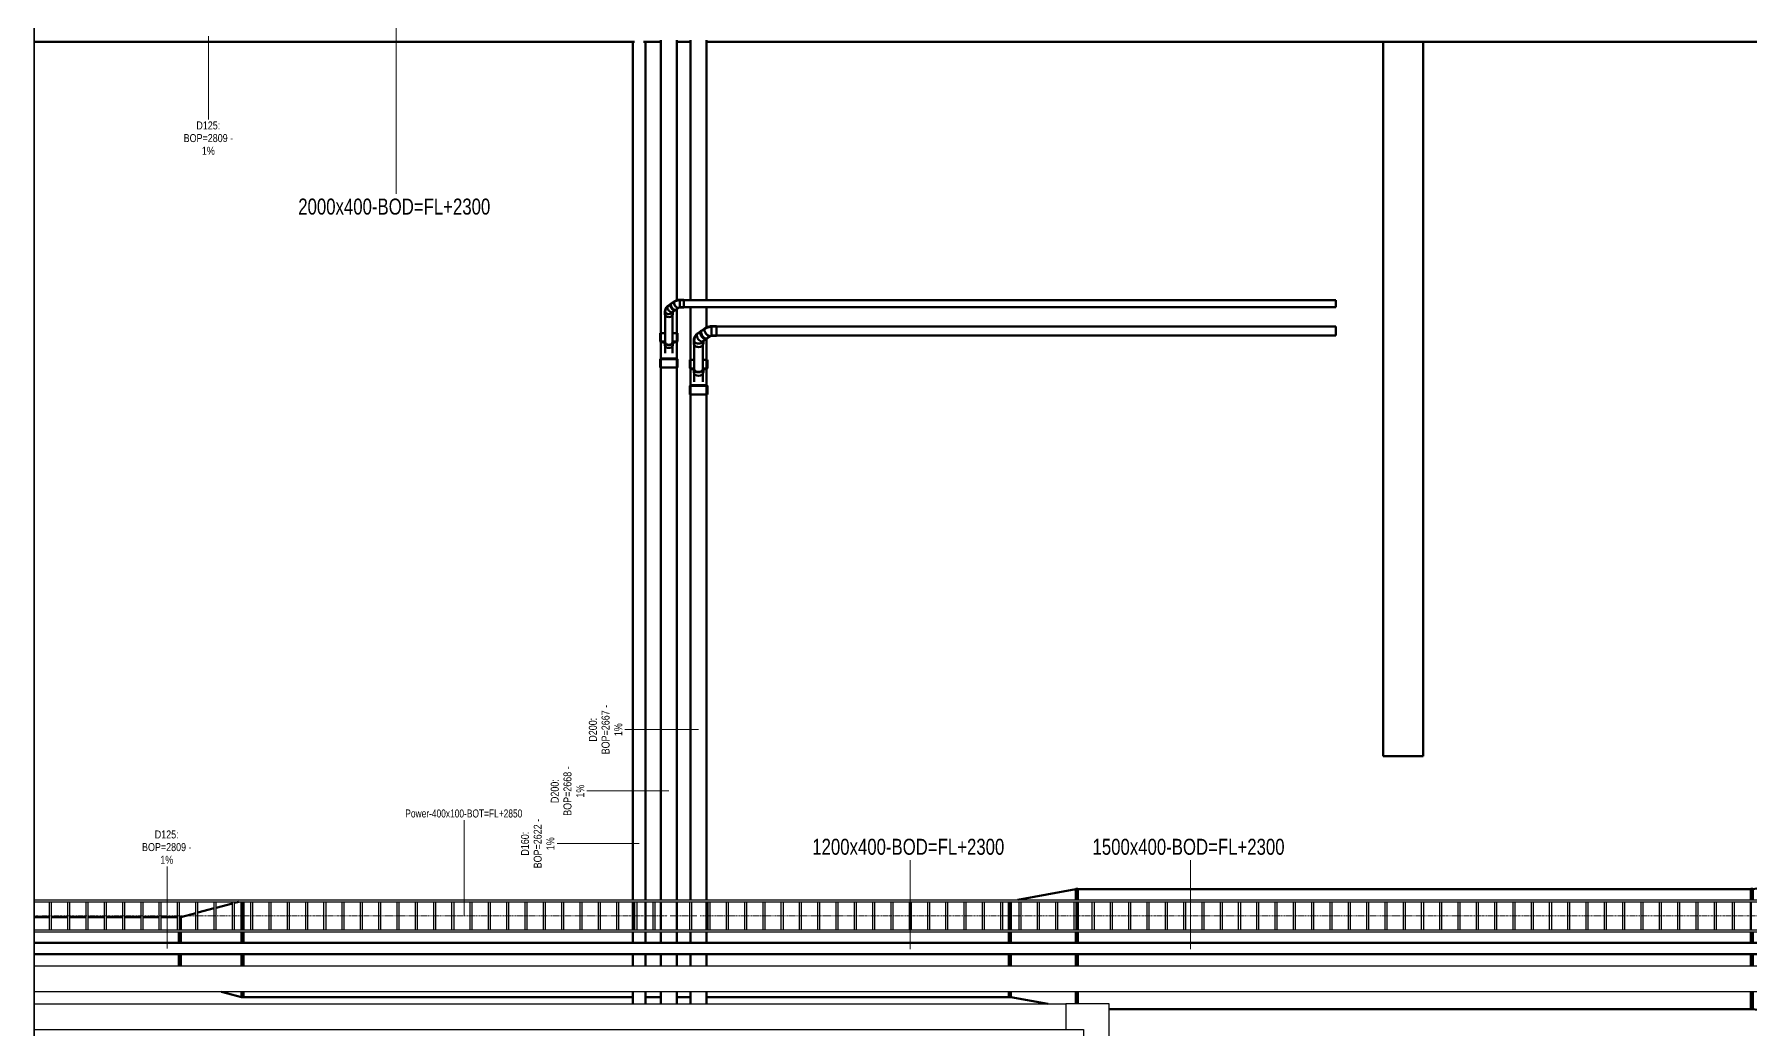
# Model space of a CAD drawing. Header units: millimetres. Extents: x -108050 to 96605, y 58136 to 140997.
# Drawn here: x 14768 to 36215, y 96014 to 108453 of the extents above; entities that cross this region are included whole.
import ezdxf

# ---------------------------------------------------------------- set-up
doc = ezdxf.new("R2010")
doc.units = ezdxf.units.MM
doc.linetypes.add('Center', pattern=[29.999999, 12, -6, 6, -6])
for name, color, linetype, lineweight in [('E-CABL-TRAY', 211, 'Continuous', 25), ('E-CABL-TRAY-CNTR', 211, 'Center', 18), ('E-CABL-TRAY-IDEN', 211, 'Continuous', 9), ('M-HVAC-DUCT', 70, 'Continuous', 50), ('M-HVAC-DUCT-IDEN', 70, 'Continuous', 9), ('P-PIPE', 3, 'Continuous', 50), ('P-PIPE-IDEN', 2, 'Continuous', 9)]:
    doc.layers.add(name, color=color, linetype=linetype, lineweight=lineweight)
doc.styles.add('Arial', font='arial.ttf', dxfattribs={"width": 0.8, "height": 100})
doc.styles.add('Arial_1', font='arial.ttf', dxfattribs={"width": 0.75, "height": 200})
doc.styles.add('Arial_2', font='arial.ttf', dxfattribs={"width": 0.75, "height": 100})

# ---------------------------------------------------------------- blocks, each defined once
blk = doc.blocks.new('PG_Busway_ThanhThang - 1250A-2004915-HẦM')
at = {"layer": 'E-CABL-TRAY'}
for p, q in [((14771, 96812), (53870, 96812)), ((53870, 96489), (14771, 96489))]:
    blk.add_line(p, q, dxfattribs=at)
blk = doc.blocks.new('PG_Busway_ThanhThang - 1250A-2004328-HẦM')
at = {"layer": 'E-CABL-TRAY'}
for p, q in [((14771, 96337), (27657, 96337)), ((27657, 96337), (27657, 96014)), ((27657, 96014), (14771, 96014))]:
    blk.add_line(p, q, dxfattribs=at)
blk = doc.blocks.new('PG_Busway_CutNgang - 1250A-2000881-HẦM')
at = {"layer": 'E-CABL-TRAY'}
for p, q in [((161.5, 381), (-161.5, 381)), ((-161.5, 381), (-161.5, 161.5)), ((161.5, -161.5), (161.5, 381)), ((-381, -161.5), (-381, 161.5)), ((-161.5, 161.5), (-381, 161.5)), ((-381, -161.5), (161.5, -161.5))]:
    blk.add_line(p, q, dxfattribs=at)
blk = doc.blocks.new('01_REC Transition REC_C Flanged_ - 200 mm-2037989-HẦM')
at = {"layer": 'M-HVAC-DUCT'}
for p, q in [((-25, 534), (-25, 902)), ((-25, 902), (0, 902)), ((0, 902), (0, 534)), ((0, 900), (970, 750)), ((970, 534), (970, 752)), ((995, 752), (970, 752)), ((995, 752), (995, 534)), ((-25, 65), (-25, 211)), ((0, 211), (0, 65)), ((970, 65), (970, 211)), ((995, 211), (995, 65)), ((-25, -216), (-25, -77)), ((0, -77), (0, -216)), ((970, -216), (970, -77)), ((995, -77), (995, -216)), ((-25, -591), (-25, -242)), ((0, -242), (0, -591)), ((995, -242), (995, -591)), ((-25, -902), (-25, -616)), ((0, -616), (0, -902)), ((970, -752), (970, -616)), ((995, -616), (995, -752)), ((970, -750), (0, -900)), ((970, -752), (995, -752)), ((0, -902), (-25, -902))]:
    blk.add_line(p, q, dxfattribs=at)
blk = doc.blocks.new('01_REC Transition REC_C Flanged_ - 200 mm-2037990-HẦM')
at = {"layer": 'M-HVAC-DUCT'}
for p, q in [((-25, 534), (-25, 685)), ((0, 685), (0, 534)), ((352, 685), (813, 600)), ((813, 534), (813, 602)), ((838, 602), (813, 602)), ((838, 602), (838, 534)), ((-25, 65), (-25, 211)), ((0, 211), (0, 65)), ((813, 65), (813, 211)), ((838, 211), (838, 65)), ((-25, -216), (-25, -77)), ((0, -77), (0, -216)), ((813, -216), (813, -77)), ((838, -77), (838, -216)), ((-25, -591), (-25, -242)), ((813, -591), (813, -242)), ((838, -242), (838, -591)), ((-25, -752), (-25, -616)), ((726, -616), (0, -750)), ((0, -616), (0, -752)), ((0, -752), (-25, -752))]:
    blk.add_line(p, q, dxfattribs=at)
blk = doc.blocks.new('01_REC Transition REC_C Flanged_ - 200 mm-2037991-HẦM')
at = {"layer": 'M-HVAC-DUCT'}
for p, q in [((-25, 534), (-25, 602)), ((-25, 602), (0, 602)), ((0, 602), (0, 534)), ((0, 600), (252, 534)), ((-25, 65), (-25, 211)), ((0, 211), (0, 65)), ((759, 65), (759, 211)), ((784, 211), (784, 65)), ((-25, -216), (-25, -77)), ((0, -77), (0, -216)), ((759, -216), (759, -77)), ((784, -77), (784, -216)), ((-25, -591), (-25, -242)), ((0, -242), (0, -591)), ((759, -400), (571, -450)), ((759, -402), (759, -242)), ((759, -402), (774, -402)), ((88, -577), (35, -591)), ((317, -517), (114, -570)), ((546, -456), (342, -510))]:
    blk.add_line(p, q, dxfattribs=at)
blk = doc.blocks.new('DSC_uPVC_Elbow_TienPhong - Standard-V206-HẦM')
at = {"layer": 'P-PIPE'}
for p, q in [((22766, 105116), (22730, 105091)), ((22884, 105136), (22833, 105136)), ((22786, 105010), (22822, 105035)), ((22833, 105038), (22884, 105038))]:
    blk.add_line(p, q, dxfattribs=at)
at = {"layer": 'P-PIPE', "flags": 128}
for points in [[(22833, 105135), (22830, 105135), (22826, 105135), (22823, 105135), (22819, 105135), (22815, 105134), (22812, 105134), (22808, 105133), (22805, 105132), (22801, 105131), (22798, 105130), (22794, 105129), (22791, 105128), (22787, 105127), (22784, 105125), (22781, 105124), (22777, 105122), (22774, 105120), (22771, 105118), (22768, 105116), (22766, 105115)], [(22833, 105130), (22830, 105130), (22826, 105130), (22823, 105130), (22820, 105129), (22816, 105129), (22813, 105128), (22809, 105128), (22806, 105127), (22803, 105126), (22799, 105125), (22796, 105124), (22793, 105123), (22789, 105122), (22786, 105120), (22783, 105119), (22780, 105117), (22777, 105116), (22774, 105114), (22771, 105112), (22769, 105111)], [(22822, 105036), (22822, 105036), (22822, 105036), (22822, 105037), (22823, 105037), (22823, 105037), (22823, 105037), (22824, 105037), (22824, 105038), (22825, 105038), (22826, 105038), (22826, 105038), (22827, 105038), (22828, 105038), (22829, 105039), (22829, 105039), (22830, 105039), (22831, 105039), (22832, 105039), (22833, 105039), (22833, 105039)]]:
    blk.add_lwpolyline(points, dxfattribs=at)
at = {"layer": 'P-PIPE'}
for centre, major_axis, ratio, start_param, end_param in [((22758, 105050), (-28.4, 40.3), 0.507022, 0, 2.184577), ((22794, 105076), (-28.4, 40.3), 0.507022, 6.061683, 8.467762), ((22794, 105076), (-27.8, 39.4), 0.507022, 6.198834, 6.896966), ((22794, 105076), (-27.8, 39.4), 0.507022, 0.61378, 3.057241), ((22833, 105087), (0, 49.3), 0.01, 0.003475, 2.359669), ((22884, 105087), (0, 49.3), 0.01, 5.88153, 6.283185), ((22884, 105087), (0, 49.3), 0.01, 0.003475, 2.359669), ((22884, 105087), (0, 45), 0.01, 0.003475, 0.26315), ((22884, 105087), (0, 45), 0.01, 0.265274, 0.394446), ((22884, 105087), (0, 45), 0.01, 0.527074, 0.786949), ((22884, 105087), (0, 45), 0.01, 0.788873, 1.048766), ((22758, 105050), (-28.4, 40.3), 0.507022, 2.184577, 3.231774), ((22794, 105076), (-28.4, 40.3), 0.507022, 2.184577, 3.231774), ((22833, 105087), (0, 49.3), 0.01, 2.359669, 3.141593), ((22884, 105087), (0, 45), 0.01, 2.09787, 2.357814), ((22884, 105087), (0, 45), 0.01, 2.359669, 2.619631), ((22884, 105087), (0, 49.3), 0.01, 2.359669, 3.141593), ((22884, 105087), (0, 45), 0.01, 2.621469, 2.750641), ((22884, 105087), (0, 45), 0.01, 2.883268, 3.141593), ((22884, 105087), (0, 49.3), 0.01, 3.145068, 3.543138)]:
    blk.add_ellipse(centre, major_axis=major_axis, ratio=ratio, start_param=start_param, end_param=end_param, dxfattribs=at)
blk = doc.blocks.new('DSC_uPVC_Elbow_TienPhong - Standard-V207-HẦM')
at = {"layer": 'P-PIPE'}
for p, q in [((22648, 104991), (22648, 104955)), ((22649, 104992), (22649, 104991)), ((22654, 104992), (22654, 104991)), ((22721, 105084), (22685, 105059)), ((22742, 104979), (22778, 105004)), ((22746, 104955), (22746, 104983))]:
    blk.add_line(p, q, dxfattribs=at)
at = {"layer": 'P-PIPE', "flags": 128}
for points in [[(22686, 105058), (22682, 105056), (22679, 105054), (22677, 105051), (22674, 105049), (22671, 105046), (22668, 105043), (22666, 105040), (22664, 105037), (22661, 105033), (22659, 105030), (22657, 105026), (22655, 105022), (22654, 105018), (22652, 105014), (22651, 105010), (22650, 105006), (22650, 105002), (22649, 104998), (22649, 104993), (22649, 104992)], [(22689, 105054), (22686, 105052), (22683, 105050), (22680, 105047), (22678, 105045), (22675, 105042), (22673, 105039), (22670, 105036), (22668, 105033), (22666, 105030), (22664, 105027), (22662, 105024), (22660, 105020), (22659, 105017), (22658, 105013), (22656, 105009), (22656, 105005), (22655, 105001), (22654, 104997), (22654, 104993), (22654, 104992)], [(22738, 104985), (22738, 104984), (22738, 104984), (22738, 104984), (22738, 104984), (22737, 104983), (22737, 104983)], [(22741, 104979), (22741, 104979), (22741, 104979)]]:
    blk.add_lwpolyline(points, dxfattribs=at)
at = {"layer": 'P-PIPE'}
for centre, major_axis, ratio, start_param, end_param in [((22697, 104991), (49.3, 0), 0.709577, 2.8087, 4.705343), ((22697, 104955), (49.3, 0), 0.709577, 3.134546, 4.705343), ((22697, 104991), (48.2, 0), 0.709577, 3.134546, 3.463128), ((22697, 104991), (48.2, 0), 0.709577, 3.483612, 5.927073), ((22713, 105019), (-28.4, 40.3), 0.507022, 0, 2.184577), ((22697, 104991), (49.3, 0), 0.709577, 4.705343, 5.962365), ((22697, 104955), (49.3, 0), 0.709577, 4.705343, 6.276139), ((22749, 105044), (-28.4, 40.3), 0.507022, 6.058002, 8.467762), ((22713, 105019), (-28.4, 40.3), 0.507022, 2.184577, 3.231774), ((22749, 105044), (-25.9, 36.8), 0.507022, 0.568409, 0.699817), ((22749, 105044), (-25.9, 36.8), 0.507022, 0.351981, 0.438017), ((22749, 105044), (-25.9, 36.8), 0.507022, 0.830208, 0.961616), ((22749, 105044), (-25.9, 36.8), 0.507022, 0, 0.22743), ((22749, 105044), (-25.9, 36.8), 0.507022, 1.069063, 1.223415), ((22749, 105044), (-25.9, 36.8), 0.507022, 1.353807, 1.485215), ((22749, 105044), (-25.9, 36.8), 0.507022, 1.615606, 1.747014), ((22749, 105044), (-25.9, 36.8), 0.507022, 1.877406, 2.008814), ((22749, 105044), (-25.9, 36.8), 0.507022, 2.139205, 2.184577), ((22749, 105044), (-25.9, 36.8), 0.507022, 2.184577, 2.270613), ((22749, 105044), (-28.4, 40.3), 0.507022, 2.184577, 3.353149), ((22749, 105044), (-25.9, 36.8), 0.507022, 2.401005, 2.532412), ((22749, 105044), (-25.9, 36.8), 0.507022, 2.63034, 2.81147), ((22749, 105044), (-25.9, 36.8), 0.507022, 2.969975, 3.141593)]:
    blk.add_ellipse(centre, major_axis=major_axis, ratio=ratio, start_param=start_param, end_param=end_param, dxfattribs=at)
blk = doc.blocks.new('DSC_uPVC_Elbow_TienPhong - Standard-V208-HẦM')
at = {"layer": 'P-PIPE'}
for p, q in [((23150, 104781), (23107, 104751)), ((23176, 104652), (23219, 104682)), ((23293, 104806), (23232, 104806)), ((23232, 104685), (23293, 104685))]:
    blk.add_line(p, q, dxfattribs=at)
at = {"layer": 'P-PIPE', "flags": 128}
for points in [[(23232, 104804), (23227, 104804), (23223, 104804), (23219, 104804), (23214, 104804), (23210, 104803), (23206, 104802), (23201, 104801), (23197, 104801), (23193, 104799), (23189, 104798), (23184, 104797), (23180, 104796), (23176, 104794), (23172, 104792), (23168, 104790), (23164, 104788), (23160, 104786), (23156, 104784), (23153, 104781), (23151, 104780)], [(23232, 104798), (23227, 104798), (23223, 104798), (23219, 104797), (23215, 104797), (23211, 104796), (23207, 104796), (23203, 104795), (23199, 104794), (23195, 104793), (23191, 104792), (23187, 104791), (23183, 104789), (23179, 104788), (23175, 104786), (23171, 104784), (23167, 104782), (23164, 104780), (23160, 104778), (23156, 104776), (23154, 104775)], [(23218, 104684), (23219, 104684), (23219, 104684), (23219, 104684), (23219, 104684), (23220, 104684), (23220, 104684), (23221, 104685), (23221, 104685), (23222, 104685), (23223, 104685), (23224, 104686), (23224, 104686), (23225, 104686), (23226, 104686), (23227, 104686), (23228, 104686), (23229, 104686), (23230, 104687), (23231, 104687), (23232, 104687)]]:
    blk.add_lwpolyline(points, dxfattribs=at)
at = {"layer": 'P-PIPE'}
for centre, major_axis, ratio, start_param, end_param in [((23142, 104702), (-34.7, 49.3), 0.507022, 6.24062, 8.467762), ((23184, 104732), (-34.7, 49.3), 0.507022, 6.061775, 8.467762), ((23184, 104732), (-34, 48.2), 0.507022, 0.61378, 3.057241), ((23184, 104732), (-34, 48.2), 0.507022, 6.198834, 6.896966), ((23184, 104732), (-34.7, 49.3), 0.507022, 2.184577, 3.231774), ((23232, 104746), (0, 60.3), 0.01, 0.003475, 2.359669), ((23232, 104746), (0, 60.3), 0.01, 2.359669, 3.141593), ((23293, 104746), (0, 60.3), 0.01, 0.003475, 2.359669), ((23293, 104746), (0, 55), 0.01, 0.003475, 0.264347), ((23293, 104746), (0, 55), 0.01, 0.265274, 0.394446), ((23293, 104746), (0, 55), 0.01, 0.527074, 0.787493), ((23293, 104746), (0, 55), 0.01, 0.788873, 1.049253), ((23293, 104746), (0, 55), 0.01, 1.050672, 1.311026), ((23293, 104746), (0, 55), 0.01, 1.312472, 1.572804), ((23293, 104746), (0, 55), 0.01, 1.574271, 1.834584), ((23293, 104746), (0, 55), 0.01, 1.836071, 2.096363), ((23293, 104746), (0, 55), 0.01, 2.09787, 2.358136), ((23293, 104746), (0, 55), 0.01, 2.359669, 2.619895), ((23293, 104746), (0, 60.3), 0.01, 2.359669, 3.141593), ((23293, 104746), (0, 55), 0.01, 2.621469, 2.750641), ((23293, 104746), (0, 55), 0.01, 2.883268, 3.141593), ((23293, 104746), (0, 60.3), 0.01, 5.87962, 6.283185), ((23293, 104746), (0, 60.3), 0.01, 3.145068, 3.545016), ((23142, 104702), (-34.7, 49.3), 0.507022, 2.184577, 3.231774)]:
    blk.add_ellipse(centre, major_axis=major_axis, ratio=ratio, start_param=start_param, end_param=end_param, dxfattribs=at)
blk = doc.blocks.new('DSC_uPVC_Elbow_TienPhong - Standard-V186-HẦM')
at = {"layer": 'P-PIPE'}
for p, q in [((23008, 124419), (23008, 124376)), ((23009, 124420), (23009, 124419)), ((23016, 124420), (23016, 124419)), ((23096, 124532), (23053, 124501)), ((23122, 124403), (23165, 124433)), ((23122, 124404), (23122, 124404)), ((23128, 124376), (23128, 124408))]:
    blk.add_line(p, q, dxfattribs=at)
at = {"layer": 'P-PIPE', "flags": 128}
for points in [[(23054, 124500), (23050, 124498), (23046, 124495), (23043, 124492), (23039, 124489), (23036, 124485), (23033, 124482), (23030, 124478), (23027, 124474), (23024, 124470), (23022, 124466), (23019, 124461), (23017, 124457), (23015, 124452), (23014, 124447), (23012, 124442), (23011, 124437), (23010, 124432), (23009, 124427), (23009, 124422), (23009, 124420)], [(23057, 124495), (23054, 124492), (23051, 124490), (23047, 124487), (23044, 124484), (23041, 124481), (23038, 124477), (23035, 124474), (23032, 124470), (23030, 124466), (23027, 124462), (23025, 124458), (23023, 124454), (23021, 124450), (23020, 124445), (23019, 124441), (23017, 124436), (23017, 124431), (23016, 124426), (23016, 124422), (23016, 124420)], [(23118, 124410), (23118, 124410), (23118, 124409), (23118, 124409), (23117, 124409), (23117, 124409)]]:
    blk.add_lwpolyline(points, dxfattribs=at)
at = {"layer": 'P-PIPE'}
for centre, major_axis, ratio, start_param, end_param in [((23068, 124419), (60.3, 0), 0.709577, 2.808517, 4.705343), ((23068, 124419), (59, 0), 0.709577, 3.134546, 5.909219), ((23088, 124452), (-34.7, 49.3), 0.507022, 6.236472, 8.467762), ((23068, 124419), (60.3, 0), 0.709577, 4.705343, 5.941814), ((23131, 124482), (-34.7, 49.3), 0.507022, 6.058868, 8.467762), ((23088, 124452), (-34.7, 49.3), 0.507022, 2.184577, 3.231774), ((23131, 124482), (-31.7, 45), 0.507022, 0.351981, 0.438017), ((23131, 124482), (-31.7, 45), 0.507022, 0.568409, 0.699817), ((23131, 124482), (-31.7, 45), 0.507022, 0.830208, 0.961616), ((23131, 124482), (-31.7, 45), 0.507022, 0, 0.176218), ((23131, 124482), (-31.7, 45), 0.507022, 1.092008, 1.223415), ((23131, 124482), (-31.7, 45), 0.507022, 1.353807, 1.485215), ((23131, 124482), (-31.7, 45), 0.507022, 1.615606, 1.747014), ((23131, 124482), (-31.7, 45), 0.507022, 1.877406, 2.008814), ((23131, 124482), (-31.7, 45), 0.507022, 2.139205, 2.184577), ((23131, 124482), (-31.7, 45), 0.507022, 2.184577, 2.270613), ((23131, 124482), (-34.7, 49.3), 0.507022, 2.184577, 3.351972), ((23131, 124482), (-31.7, 45), 0.507022, 2.401005, 2.532412), ((23131, 124482), (-31.7, 45), 0.507022, 2.662804, 2.794212), ((23131, 124482), (-31.7, 45), 0.507022, 2.924603, 3.141593), ((23068, 124376), (60.3, 0), 0.709577, 3.134546, 4.705343), ((23068, 124376), (60.3, 0), 0.709577, 4.705343, 6.276139)]:
    blk.add_ellipse(centre, major_axis=major_axis, ratio=ratio, start_param=start_param, end_param=end_param, dxfattribs=at)

msp = doc.modelspace()

# ---------------------------------------------------------------- linework, layer by layer
at = {"layer": 'E-CABL-TRAY'}
for p, q in [((14768, 92863), (14768, 113688)), ((14771, 92863), (14771, 113688)), ((14771, 97639), (68045, 97639)), ((14771, 97613), (68045, 97613)), ((14958, 97264), (14958, 97613)), ((14984, 97264), (14984, 97613)), ((15187, 97264), (15187, 97613)), ((15212, 97264), (15212, 97613)), ((15415, 97264), (15415, 97613)), ((15441, 97264), (15441, 97613)), ((15644, 97264), (15644, 97613)), ((15669, 97264), (15669, 97613)), ((15873, 97264), (15873, 97613)), ((15898, 97264), (15898, 97613)), ((16101, 97264), (16101, 97613)), ((16127, 97264), (16127, 97613)), ((16330, 97264), (16330, 97613)), ((16355, 97264), (16355, 97613)), ((16558, 97264), (16558, 97613)), ((16584, 97264), (16584, 97613)), ((16787, 97264), (16787, 97613)), ((16812, 97264), (16812, 97613)), ((17016, 97264), (17016, 97613)), ((17041, 97264), (17041, 97613)), ((17244, 97264), (17244, 97613)), ((17270, 97264), (17270, 97613)), ((17473, 97264), (17473, 97613)), ((17498, 97264), (17498, 97613)), ((17701, 97264), (17701, 97613)), ((17727, 97264), (17727, 97613)), ((17930, 97264), (17930, 97613)), ((17955, 97264), (17955, 97613)), ((18159, 97264), (18159, 97613)), ((18184, 97264), (18184, 97613)), ((18387, 97264), (18387, 97613)), ((18413, 97264), (18413, 97613)), ((18616, 97264), (18616, 97613)), ((18641, 97264), (18641, 97613)), ((18844, 97264), (18844, 97613)), ((18870, 97264), (18870, 97613)), ((19073, 97264), (19073, 97613)), ((19098, 97264), (19098, 97613)), ((19302, 97264), (19302, 97613)), ((19327, 97264), (19327, 97613)), ((19530, 97264), (19530, 97613)), ((19556, 97264), (19556, 97613)), ((19759, 97264), (19759, 97613)), ((19784, 97264), (19784, 97613)), ((19987, 97264), (19987, 97613)), ((20013, 97264), (20013, 97613)), ((20216, 97264), (20216, 97613)), ((20241, 97264), (20241, 97613)), ((20445, 97264), (20445, 97613)), ((20470, 97264), (20470, 97613)), ((20673, 97264), (20673, 97613)), ((20699, 97264), (20699, 97613)), ((20902, 97264), (20902, 97613)), ((20927, 97264), (20927, 97613)), ((21130, 97264), (21130, 97613)), ((21156, 97264), (21156, 97613)), ((21359, 97264), (21359, 97613)), ((21384, 97264), (21384, 97613)), ((21588, 97264), (21588, 97613)), ((21613, 97264), (21613, 97613)), ((21816, 97264), (21816, 97613)), ((21842, 97264), (21842, 97613)), ((22045, 97264), (22045, 97613)), ((22070, 97264), (22070, 97613)), ((22273, 97264), (22273, 97613)), ((22299, 97264), (22299, 97613)), ((22502, 97264), (22502, 97613)), ((22527, 97264), (22527, 97613)), ((22959, 97264), (22959, 97613)), ((22985, 97264), (22985, 97613)), ((23188, 97264), (23188, 97613)), ((23213, 97264), (23213, 97613)), ((23416, 97264), (23416, 97613)), ((23442, 97264), (23442, 97613)), ((23645, 97264), (23645, 97613)), ((23670, 97264), (23670, 97613)), ((23874, 97264), (23874, 97613)), ((23899, 97264), (23899, 97613)), ((24102, 97264), (24102, 97613)), ((24128, 97264), (24128, 97613)), ((24331, 97264), (24331, 97613)), ((24356, 97264), (24356, 97613)), ((24559, 97264), (24559, 97613)), ((24585, 97264), (24585, 97613)), ((24788, 97264), (24788, 97613)), ((24813, 97264), (24813, 97613)), ((25017, 97264), (25017, 97613)), ((25042, 97264), (25042, 97613)), ((25245, 97264), (25245, 97613)), ((25271, 97264), (25271, 97613)), ((25474, 97264), (25474, 97613)), ((25499, 97264), (25499, 97613)), ((25702, 97264), (25702, 97613)), ((25728, 97264), (25728, 97613)), ((25931, 97264), (25931, 97613)), ((25956, 97264), (25956, 97613)), ((26160, 97264), (26160, 97613)), ((26185, 97264), (26185, 97613)), ((26388, 97264), (26388, 97613)), ((26414, 97264), (26414, 97613)), ((26617, 97264), (26617, 97613)), ((26642, 97264), (26642, 97613)), ((26845, 97264), (26845, 97613)), ((26871, 97264), (26871, 97613)), ((27074, 97264), (27074, 97613)), ((27099, 97264), (27099, 97613)), ((27303, 97264), (27303, 97613)), ((27328, 97264), (27328, 97613)), ((27531, 97264), (27531, 97613)), ((27557, 97264), (27557, 97613)), ((27760, 97264), (27760, 97613)), ((27785, 97264), (27785, 97613)), ((27988, 97264), (27988, 97613)), ((28014, 97264), (28014, 97613)), ((28217, 97264), (28217, 97613)), ((28242, 97264), (28242, 97613)), ((28446, 97264), (28446, 97613)), ((28471, 97264), (28471, 97613)), ((28674, 97264), (28674, 97613)), ((28700, 97264), (28700, 97613)), ((28903, 97264), (28903, 97613)), ((28928, 97264), (28928, 97613)), ((29131, 97264), (29131, 97613)), ((29157, 97264), (29157, 97613)), ((29360, 97264), (29360, 97613)), ((29385, 97264), (29385, 97613)), ((29589, 97264), (29589, 97613)), ((29614, 97264), (29614, 97613)), ((29817, 97264), (29817, 97613)), ((29843, 97264), (29843, 97613)), ((30046, 97264), (30046, 97613)), ((30071, 97264), (30071, 97613)), ((30274, 97264), (30274, 97613)), ((30300, 97264), (30300, 97613)), ((30503, 97264), (30503, 97613)), ((30528, 97264), (30528, 97613)), ((30732, 97264), (30732, 97613)), ((30757, 97264), (30757, 97613)), ((30960, 97264), (30960, 97613)), ((30986, 97264), (30986, 97613)), ((31189, 97264), (31189, 97613)), ((31214, 97264), (31214, 97613)), ((31417, 97264), (31417, 97613)), ((31443, 97264), (31443, 97613)), ((31646, 97264), (31646, 97613)), ((31671, 97264), (31671, 97613)), ((31875, 97264), (31875, 97613)), ((31900, 97264), (31900, 97613)), ((32103, 97264), (32103, 97613)), ((32129, 97264), (32129, 97613)), ((32332, 97264), (32332, 97613)), ((32357, 97264), (32357, 97613)), ((32560, 97264), (32560, 97613)), ((32586, 97264), (32586, 97613)), ((32789, 97264), (32789, 97613)), ((32814, 97264), (32814, 97613)), ((33018, 97264), (33018, 97613)), ((33043, 97264), (33043, 97613)), ((33246, 97264), (33246, 97613)), ((33272, 97264), (33272, 97613)), ((33475, 97264), (33475, 97613)), ((33500, 97264), (33500, 97613)), ((33703, 97264), (33703, 97613)), ((33729, 97264), (33729, 97613)), ((33932, 97264), (33932, 97613)), ((33957, 97264), (33957, 97613)), ((34161, 97264), (34161, 97613)), ((34186, 97264), (34186, 97613)), ((34389, 97264), (34389, 97613)), ((34415, 97264), (34415, 97613)), ((34618, 97264), (34618, 97613)), ((34643, 97264), (34643, 97613)), ((34846, 97264), (34846, 97613)), ((34872, 97264), (34872, 97613)), ((35075, 97264), (35075, 97613)), ((35100, 97264), (35100, 97613)), ((35304, 97264), (35304, 97613)), ((35329, 97264), (35329, 97613)), ((35532, 97264), (35532, 97613)), ((35558, 97264), (35558, 97613)), ((35761, 97264), (35761, 97613)), ((35786, 97264), (35786, 97613)), ((35989, 97264), (35989, 97613)), ((36015, 97264), (36015, 97613)), ((14771, 97264), (68045, 97264)), ((14771, 97239), (53870, 97239))]:
    msp.add_line(p, q, dxfattribs=at)
at = {"layer": 'E-CABL-TRAY-CNTR'}
for p, q in [((14771, 97439), (22681, 97439)), ((22713, 97439), (23047, 97439)), ((23090, 97439), (68045, 97439))]:
    msp.add_line(p, q, dxfattribs=at)
at = {"layer": 'E-CABL-TRAY-IDEN'}
msp.add_line((20138, 97439), (20138, 98633), dxfattribs=at)
at = {"layer": 'M-HVAC-DUCT'}
for p, q in [((31622, 99432), (31622, 108358)), ((32122, 99432), (32122, 108358)), ((32122, 99432), (31622, 99432)), ((27809, 97772), (36215, 97772)), ((14771, 97422), (14958, 97422)), ((14984, 97422), (15187, 97422)), ((15212, 97422), (15415, 97422)), ((15441, 97422), (15644, 97422)), ((15669, 97422), (15873, 97422)), ((15898, 97422), (16101, 97422)), ((16127, 97422), (16330, 97422)), ((16355, 97422), (16558, 97422)), ((17383, 96422), (22245, 96422)), ((22405, 96422), (22597, 96422)), ((22797, 96422), (22968, 96422)), ((23168, 96422), (26946, 96422)), ((28199, 96272), (36215, 96272))]:
    msp.add_line(p, q, dxfattribs=at)
at = {"layer": 'M-HVAC-DUCT-IDEN'}
for p, q in [((19291, 110787), (19291, 106458)), ((25714, 97022), (25714, 98134)), ((29217, 97022), (29217, 98134))]:
    msp.add_line(p, q, dxfattribs=at)
at = {"layer": 'P-PIPE'}
for p, q in [((14771, 108358), (22268, 108358)), ((22245, 108366), (22245, 97639)), ((22382, 108358), (22608, 108358)), ((22405, 97639), (22405, 108366)), ((22597, 108378), (22597, 104614)), ((22786, 108358), (22979, 108358)), ((22797, 105130), (22797, 108378)), ((22968, 108379), (22968, 105132)), ((23158, 108358), (69773, 108358)), ((23168, 105132), (23168, 108379)), ((22768, 105112), (22687, 105056)), ((31031, 105132), (22833, 105132)), ((22652, 104991), (22652, 104568)), ((22739, 104982), (22820, 105039)), ((22742, 104568), (22742, 104980)), ((22797, 104614), (22797, 105018)), ((22833, 105042), (31031, 105042)), ((22968, 105042), (22968, 104279)), ((23168, 104790), (23168, 105042)), ((22587, 104720), (22587, 104614)), ((22807, 104614), (22807, 104720)), ((23153, 104777), (23056, 104709)), ((23120, 104619), (23216, 104687)), ((31031, 104801), (23232, 104801)), ((23232, 104691), (31031, 104691)), ((22587, 104614), (22597, 104604)), ((22597, 104604), (22597, 104404)), ((22648, 104604), (22648, 104568)), ((22652, 104565), (22652, 104468)), ((22676, 104537), (22678, 104536)), ((22716, 104536), (22718, 104537)), ((22742, 104468), (22742, 104565)), ((22746, 104568), (22746, 104604)), ((22797, 104604), (22807, 104614)), ((22797, 104404), (22797, 104604)), ((23013, 104630), (23013, 104229)), ((23123, 104229), (23123, 104616)), ((23168, 104279), (23168, 104648)), ((22597, 104404), (22587, 104394)), ((22587, 104394), (22587, 104288)), ((22597, 104394), (22597, 97639)), ((22807, 104394), (22797, 104404)), ((22797, 97639), (22797, 104394)), ((22807, 104288), (22807, 104394)), ((22959, 104385), (22959, 104279)), ((22959, 104279), (22968, 104269)), ((22968, 104269), (22968, 104069)), ((23008, 104272), (23008, 104229)), ((23129, 104229), (23129, 104272)), ((23168, 104269), (23178, 104279)), ((23168, 104069), (23168, 104269)), ((23178, 104279), (23178, 104385)), ((22968, 104069), (22959, 104059)), ((22959, 104059), (22959, 103953)), ((22968, 104059), (22968, 97639)), ((23013, 104225), (23013, 104110)), ((23045, 104189), (23047, 104189)), ((23090, 104189), (23092, 104189)), ((23123, 104110), (23123, 104225)), ((23178, 104059), (23168, 104069)), ((23168, 97639), (23168, 104059)), ((23178, 103953), (23178, 104059)), ((22245, 97613), (22245, 97264)), ((22405, 97264), (22405, 97613)), ((22597, 97613), (22597, 97264)), ((22797, 97264), (22797, 97613)), ((23168, 97264), (23168, 97613)), ((22245, 97239), (22245, 97099)), ((22405, 97099), (22405, 97239)), ((22597, 97239), (22597, 97099)), ((22797, 97099), (22797, 97239)), ((22968, 97239), (22968, 97099)), ((23168, 97099), (23168, 97239)), ((53870, 97099), (14771, 97099)), ((14771, 96958), (53870, 96958)), ((22245, 96958), (22245, 96812)), ((22405, 96812), (22405, 96958)), ((22597, 96958), (22597, 96812)), ((22797, 96812), (22797, 96958)), ((22968, 96958), (22968, 96812)), ((23168, 96812), (23168, 96958)), ((22245, 96489), (22245, 96337)), ((22405, 96337), (22405, 96489)), ((22597, 96489), (22597, 96337)), ((22797, 96337), (22797, 96489)), ((22968, 96489), (22968, 96337)), ((23168, 96337), (23168, 96489))]:
    msp.add_line(p, q, dxfattribs=at)
for centre, major_axis, ratio, start_param, end_param in [((31031, 105087), (0, 45), 0.01, 4.712389, 6.283185), ((31031, 105087), (0, 45), 0.01, 0, 1.570796), ((31031, 105087), (0, 45), 0.01, 3.141593, 4.712389), ((31031, 105087), (0, 45), 0.01, 1.570796, 3.141593), ((22697, 104720), (110, 0), 0.007, 3.141593, 4.279913), ((22697, 104720), (110, 0), 0.007, 2.738715, 3.141593), ((22697, 104720), (100, 0), 0.007, 3.141593, 4.236557), ((22697, 104720), (110, 0), 0.007, 5.138928, 6.283185), ((22697, 104720), (100, 0), 0.007, 5.181713, 6.283185), ((22697, 104720), (110, 0), 0.007, 0, 0.402878), ((31031, 104746), (0, 55), 0.01, 0, 1.570796), ((31031, 104746), (0, 55), 0.01, 1.570796, 3.141593), ((31031, 104746), (0, 55), 0.01, 4.712389, 6.283185), ((31031, 104746), (0, 55), 0.01, 3.141593, 4.712389), ((22697, 104614), (110, 0), 0.007, 3.141593, 4.260683), ((22697, 104604), (100, 0), 0.007, 3.141593, 4.18879), ((22697, 104604), (49.3, 0), 0.709577, 2.772384, 3.141593), ((22697, 104604), (49.3, 0), 0.709577, 3.141593, 6.283185), ((22697, 104568), (49.3, 0), 0.709577, 3.141593, 6.283185), ((22697, 104604), (45, 0), 0.709577, 3.141593, 6.283185), ((22697, 104604), (49.3, 0), 0.709577, 0, 0.401076), ((22697, 104614), (110, 0), 0.007, 5.164095, 6.283185), ((22697, 104604), (100, 0), 0.007, 5.235988, 6.283185), ((22697, 104394), (110, 0), 0.007, 3.141593, 6.283185), ((22697, 104288), (110, 0), 0.007, 3.141593, 6.283185), ((22697, 104404), (100, 0), 0.007, 3.141593, 4.712389), ((22697, 104404), (100, 0), 0.007, 4.712389, 6.283185), ((23068, 104385), (110, 0), 0.007, 3.141593, 4.186483), ((23068, 104385), (110, 0), 0.007, 2.738713, 3.141593), ((23068, 104279), (110, 0), 0.007, 3.141593, 4.139128), ((23068, 104385), (100, 0), 0.007, 3.141593, 4.125586), ((23068, 104269), (100, 0), 0.007, 3.141593, 4.05859), ((23068, 104272), (60.3, 0), 0.709577, 2.738753, 3.141593), ((23068, 104272), (60.3, 0), 0.709577, 3.141593, 6.283185), ((23068, 104272), (55, 0), 0.709577, 3.141593, 6.283185), ((23068, 104385), (110, 0), 0.007, 5.238294, 6.283185), ((23068, 104385), (100, 0), 0.007, 5.299192, 6.283185), ((23068, 104272), (60.3, 0), 0.709577, 0, 0.402839), ((23068, 104279), (110, 0), 0.007, 5.28565, 6.283185), ((23068, 104269), (100, 0), 0.007, 5.366188, 6.283185), ((23068, 104385), (110, 0), 0.007, 0, 0.40288), ((23068, 104059), (110, 0), 0.007, 3.141593, 6.283185), ((23068, 104069), (100, 0), 0.007, 3.141593, 4.712389), ((23068, 104229), (60.3, 0), 0.709577, 3.141593, 6.283185), ((23068, 104069), (100, 0), 0.007, 4.712389, 6.283185), ((23068, 103953), (110, 0), 0.007, 3.141593, 6.283185)]:
    msp.add_ellipse(centre, major_axis=major_axis, ratio=ratio, start_param=start_param, end_param=end_param, dxfattribs=at)
at = {"layer": 'P-PIPE-IDEN'}
for p, q in [((16946, 108428), (16946, 107390)), ((23068, 99767), (22147, 99767)), ((22697, 99000), (21671, 99000)), ((22325, 98342), (21300, 98342)), ((16427, 97028), (16427, 98054))]:
    msp.add_line(p, q, dxfattribs=at)

# ---------------------------------------------------------------- block references
at = {"layer": 'E-CABL-TRAY'}
for name in ['PG_Busway_ThanhThang - 1250A-2004915-HẦM', 'PG_Busway_ThanhThang - 1250A-2004328-HẦM']:
    msp.add_blockref(name, (0, 0), dxfattribs=at)
at = {"layer": 'E-CABL-TRAY', "rotation": 89.99999999999967}
msp.add_blockref('PG_Busway_CutNgang - 1250A-2000881-HẦM', (28038, 96176), dxfattribs=at)
at = {"layer": 'M-HVAC-DUCT', "rotation": 180}
for name, p in [('01_REC Transition REC_C Flanged_ - 200 mm-2037989-HẦM', (37210, 97022)), ('01_REC Transition REC_C Flanged_ - 200 mm-2037991-HẦM', (17358, 97022)), ('01_REC Transition REC_C Flanged_ - 200 mm-2037990-HẦM', (27784, 97022))]:
    msp.add_blockref(name, p, dxfattribs=at)
at = {"layer": 'P-PIPE'}
for name, p in [('DSC_uPVC_Elbow_TienPhong - Standard-V206-HẦM', (0, 0)), ('DSC_uPVC_Elbow_TienPhong - Standard-V207-HẦM', (0, 0)), ('DSC_uPVC_Elbow_TienPhong - Standard-V186-HẦM', (0, -19788)), ('DSC_uPVC_Elbow_TienPhong - Standard-V208-HẦM', (0, 0))]:
    msp.add_blockref(name, p, dxfattribs=at)

# ---------------------------------------------------------------- texts
at = {"layer": 'E-CABL-TRAY-IDEN', "insert": (19404, 98766), "char_height": 100, "width": 1773.73, "attachment_point": 1, "style": 'Arial_2'}
msp.add_mtext('Power-400x100-BOT=FL+2850', dxfattribs=at)
at = {"layer": 'M-HVAC-DUCT-IDEN', "char_height": 200, "width": 2964.24, "attachment_point": 1, "style": 'Arial_1'}
for s, insert in [('2000x400-BOD=FL+2300', (18066, 106400)), ('1200x400-BOD=FL+2300', (24489, 98400)), ('1500x400-BOD=FL+2300', (27991, 98400))]:
    msp.add_mtext(s, dxfattribs=dict(at, insert=insert))
at = {"layer": 'P-PIPE-IDEN', "char_height": 100, "attachment_point": 1, "style": 'Arial'}
for s, insert, width in [('D125:', (16793, 107364), 365.57), ('BOP=2809 -', (16634, 107206), 750.38), ('1%', (16862, 107047), 198.82), ('D125:', (16273, 98504), 365.57), ('BOP=2809 -', (16114, 98346), 750.38), ('1%', (16342, 98187), 198.82)]:
    msp.add_mtext(s, dxfattribs=dict(at, insert=insert, width=width))
at = {"layer": 'P-PIPE-IDEN', "char_height": 100, "attachment_point": 1, "rotation": 90, "style": 'Arial'}
for s, insert, width in [('BOP=2667 -', (21856, 99455), 750.38), ('D200:', (21697, 99613), 365.57), ('1%', (22015, 99682), 198.82), ('BOP=2668 -', (21380, 98687), 750.38), ('D200:', (21221, 98846), 365.57), ('1%', (21539, 98915), 198.82), ('D160:', (20849, 98189), 365.57), ('BOP=2622 -', (21008, 98030), 750.38), ('1%', (21167, 98257), 198.82)]:
    msp.add_mtext(s, dxfattribs=dict(at, insert=insert, width=width))

doc.saveas('drawing.dxf')
